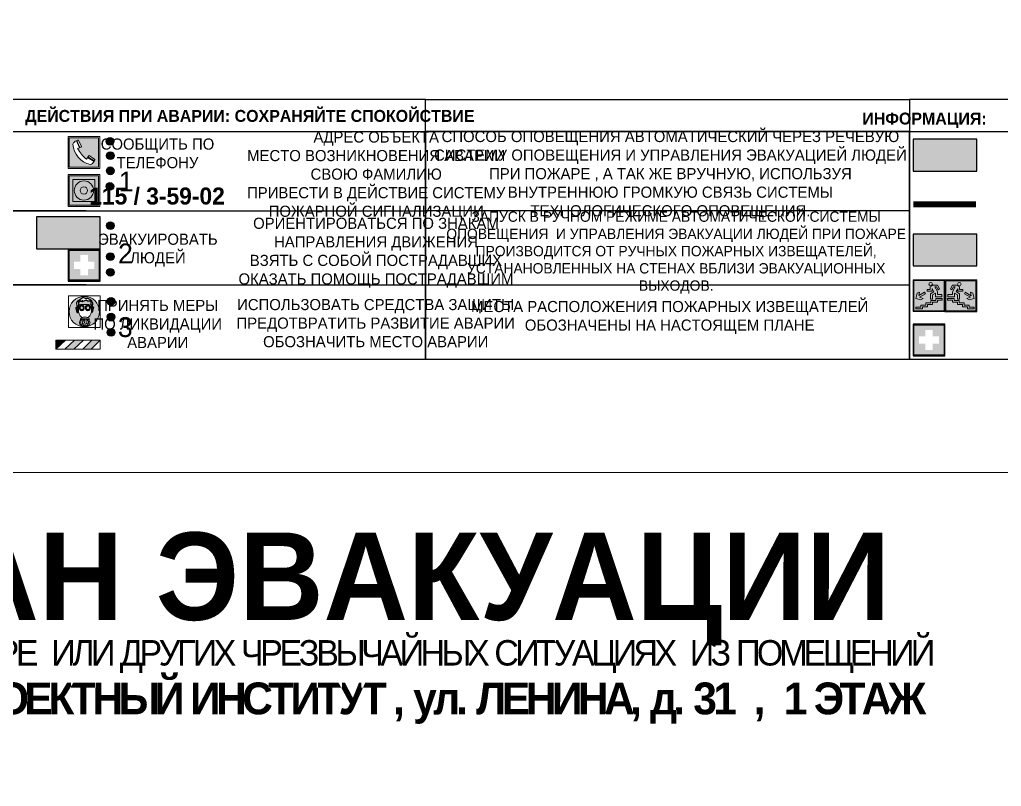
# Model space of a CAD drawing. Header units: millimetres. Extents: x 13114 to 67229, y 22859 to 38520.
# Drawn here: x 25800.1 to 26047, y 35476.6 to 35669.5 of the extents above; entities that cross this region are included whole.
import ezdxf

# ---------------------------------------------------------------- set-up
doc = ezdxf.new("R2010")
doc.units = ezdxf.units.MM
doc.layers.add('План_Штампы', color=7, linetype='Continuous')
doc.styles.add('обычный', font='arial.ttf')

# ---------------------------------------------------------------- blocks, each defined once
blk = doc.blocks.new('A$C38D26F80')
h = blk.add_hatch(color=5)
h.dxf.hatch_style = 1
h.paths.add_polyline_path([(-8.77, -4.48, 1), (-0.19, -4.48, 1)])
h.paths.add_polyline_path([(-6.75, -3.58), (-6.75, -3.31), (-6.62, -3.22), (-6.5, -3.22), (-6.42, -3.3), (-6.39, -3.28), (-6.59, -2.23), (-6.59, -2.01), (-6.38, -1.58), (-4.76, -0.4), (-4.13, -0.79, -0.362848), (-2.1, -2.1, -0.201049), (-2.17, -2.48, 0.085434), (-2.26, -3.13), (-1.9, -3.16), (-2.25, -4.7), (-2.4, -4.59), (-2.43, -4.34), (-2.36, -4.34), (-2.14, -3.34), (-2.47, -3.42), (-2.58, -1.95), (-2.77, -1.58), (-3.58, -1.52), (-3.92, -1.26), (-5.05, -1.73), (-4.87, -1.39), (-5.41, -1.6), (-5.41, -1.46), (-6.13, -1.87), (-6.18, -3.5), (-6.56, -3.47), (-6.37, -4.59), (-6.16, -4.43), (-6.16, -4.66), (-6.36, -4.79), (-6.37, -4.8), (-6.51, -4.76)], flags=16)
h.paths.add_polyline_path([(-6.51, -4.76), (-6.36, -4.79), (-6.37, -4.8)], flags=0)
h.paths.add_polyline_path([(-5.92, -2.34, 0.089508), (-2.67, -2.35), (-2.48, -3.88, -0.268602), (-3.4, -6.18, 0.262449), (-5.2, -6.18, -0.268602), (-6.11, -3.88)], flags=16)
edge = h.paths.add_edge_path(flags=16)
edge.add_ellipse((-5.19, -3.41), major_axis=(0, 0.842), ratio=0.848992, start_angle=0, end_angle=360)
edge = h.paths.add_edge_path(flags=0)
edge.add_ellipse((-5.19, -3.39), major_axis=(0, 0.665), ratio=0.853798, start_angle=0, end_angle=360)
edge = h.paths.add_edge_path(flags=0)
edge.add_ellipse((-5.19, -3.4), major_axis=(0, 0.528), ratio=0.864094, start_angle=0, end_angle=360)
edge = h.paths.add_edge_path(flags=16)
edge.add_ellipse((-3.47, -3.4), major_axis=(0, 0.842), ratio=0.848992, start_angle=0, end_angle=360)
h.paths.add_polyline_path([(-3.13, -6.45), (-3.13, -6.84, 0.383174), (-5.57, -6.85), (-5.57, -6.49, -0.369952)], flags=16)
edge = h.paths.add_edge_path(flags=0)
edge.add_ellipse((-3.47, -3.39), major_axis=(0, 0.665), ratio=0.853798, start_angle=0, end_angle=360)
edge = h.paths.add_edge_path(flags=0)
edge.add_ellipse((-3.47, -3.4), major_axis=(0, 0.528), ratio=0.864094, start_angle=0, end_angle=360)
edge = h.paths.add_edge_path(flags=16)
edge.add_ellipse((-4.34, -7.57), major_axis=(-1.48, 0), ratio=0.744955, start_angle=0, end_angle=360)
h.paths.add_polyline_path([(-5.01, -6.85, -1), (-5.15, -6.85, -1)], flags=0)
h.paths.add_polyline_path([(-5.33, -7.14, -1), (-5.47, -7.14, -1)], flags=0)
h.paths.add_polyline_path([(-4.61, -6.71, -1), (-4.74, -6.71, -1)], flags=16)
h.paths.add_polyline_path([(-5.43, -7.51, -1), (-5.57, -7.51, -1)], flags=0)
h.paths.add_polyline_path([(-4.26, -6.67, -1), (-4.4, -6.67, -1)], flags=16)
h.paths.add_polyline_path([(-4.74, -7.14, -1), (-4.88, -7.14, -1)], flags=0)
h.paths.add_polyline_path([(-4.93, -7.43, -1), (-5.07, -7.43, -1)], flags=0)
h.paths.add_polyline_path([(-4.41, -7.07, -1), (-4.54, -7.07, -1)], flags=0)
h.paths.add_polyline_path([(-5.33, -7.87, -1), (-5.46, -7.87, -1)], flags=0)
h.paths.add_polyline_path([(-3.8, -6.71, -1), (-3.94, -6.71, -1)], flags=16)
h.paths.add_polyline_path([(-4.85, -7.78, -1), (-4.98, -7.78, -1)], flags=0)
h.paths.add_polyline_path([(-3.96, -7.14, -1), (-4.1, -7.14, -1)], flags=0)
h.paths.add_polyline_path([(-4.33, -7.53, -1), (-4.47, -7.53, -1)], flags=0)
h.paths.add_polyline_path([(-5.09, -8.12, -1), (-5.23, -8.12, -1)], flags=0)
h.paths.add_polyline_path([(-3.5, -6.94, -1), (-3.64, -6.94, -1)], flags=0)
h.paths.add_polyline_path([(-4.54, -7.97, -1), (-4.68, -7.97, -1)], flags=0)
h.paths.add_polyline_path([(-3.66, -7.39, -1), (-3.8, -7.39, -1)], flags=0)
h.paths.add_polyline_path([(-4.73, -8.35, -1), (-4.86, -8.35, -1)], flags=0)
h.paths.add_polyline_path([(-4.09, -7.96, -1), (-4.23, -7.96, -1)], flags=0)
h.paths.add_polyline_path([(-3.77, -7.74, -1), (-3.91, -7.74, -1)], flags=0)
h.paths.add_polyline_path([(-3.22, -7.27, -1), (-3.35, -7.27, -1)], flags=0)
h.paths.add_polyline_path([(-4.34, -8.4, -1), (-4.47, -8.4, -1)], flags=0)
h.paths.add_polyline_path([(-3.16, -7.61, -1), (-3.3, -7.61, -1)], flags=0)
h.paths.add_polyline_path([(-3.9, -8.35, -1), (-4.04, -8.35, -1)], flags=0)
h.paths.add_polyline_path([(-3.32, -7.91, -1), (-3.46, -7.91, -1)], flags=0)
h.paths.add_polyline_path([(-3.55, -8.23, -1), (-3.69, -8.23, -1)], flags=0)
at = {"color": 5, "lineweight": 5}
for p, q in [((-4.48, 0), (-8.96, 0)), ((-8.96, 0), (-8.96, -4.48)), ((-4.48, 0), (0, 0)), ((0, 0), (0, -4.48)), ((-6.59, -2.01), (-6.38, -1.58)), ((-6.59, -2.23), (-6.59, -2.01)), ((-6.39, -3.28), (-6.59, -2.23)), ((-6.38, -1.58), (-4.76, -0.4)), ((-6.13, -1.87), (-6.18, -3.5)), ((-5.41, -1.46), (-6.13, -1.87)), ((-5.92, -2.34), (-6.11, -3.88)), ((-4.87, -1.39), (-5.41, -1.6)), ((-5.41, -1.6), (-5.41, -1.46)), ((-3.92, -1.26), (-5.05, -1.73)), ((-5.05, -1.73), (-4.87, -1.39)), ((-4.76, -0.4), (-4.13, -0.79)), ((-3.58, -1.52), (-3.92, -1.26)), ((-2.77, -1.58), (-3.58, -1.52)), ((-2.58, -1.95), (-2.77, -1.58)), ((-2.67, -2.34), (-2.48, -3.88)), ((-2.47, -3.42), (-2.58, -1.95)), ((-8.96, -8.96), (-8.96, -4.48)), ((-6.75, -3.31), (-6.62, -3.22)), ((-6.75, -3.58), (-6.75, -3.31)), ((-6.51, -4.76), (-6.75, -3.58)), ((-6.62, -3.22), (-6.5, -3.22)), ((-6.18, -3.5), (-6.56, -3.47)), ((-6.56, -3.47), (-6.37, -4.59)), ((-6.37, -4.8), (-6.51, -4.76)), ((-6.5, -3.22), (-6.42, -3.3)), ((-6.42, -3.3), (-6.39, -3.28)), ((-6.37, -4.59), (-6.16, -4.43)), ((-6.16, -4.66), (-6.37, -4.8)), ((-6.16, -4.43), (-6.16, -4.66)), ((-2.14, -3.34), (-2.47, -3.42)), ((-2.43, -4.34), (-2.4, -4.59)), ((-2.43, -4.34), (-2.36, -4.34)), ((-2.4, -4.59), (-2.25, -4.7)), ((-2.36, -4.34), (-2.14, -3.34)), ((-1.9, -3.16), (-2.26, -3.13)), ((-2.25, -4.7), (-1.9, -3.16)), ((0, -8.96), (0, -4.48)), ((-5.57, -6.49), (-5.57, -6.85)), ((-3.13, -6.45), (-3.13, -6.84)), ((-4.48, -8.96), (-8.96, -8.96)), ((-4.48, -8.96), (0, -8.96))]:
    blk.add_line(p, q, dxfattribs=at)
at = {"color": 5}
for p, q in [((-6.59, -2.01), (-6.38, -1.58)), ((-6.59, -2.23), (-6.59, -2.01)), ((-6.39, -3.28), (-6.59, -2.23)), ((-6.38, -1.58), (-4.76, -0.4)), ((-6.13, -1.87), (-6.18, -3.5)), ((-5.41, -1.46), (-6.13, -1.87)), ((-4.87, -1.39), (-5.41, -1.6)), ((-5.41, -1.6), (-5.41, -1.46)), ((-3.92, -1.26), (-5.05, -1.73)), ((-5.05, -1.73), (-4.87, -1.39)), ((-4.76, -0.4), (-4.13, -0.79)), ((-3.58, -1.52), (-3.92, -1.26)), ((-2.77, -1.58), (-3.58, -1.52)), ((-2.58, -1.95), (-2.77, -1.58)), ((-2.47, -3.42), (-2.58, -1.95)), ((-6.75, -3.31), (-6.62, -3.22)), ((-6.75, -3.58), (-6.75, -3.31)), ((-6.51, -4.76), (-6.75, -3.58)), ((-6.62, -3.22), (-6.5, -3.22)), ((-6.18, -3.5), (-6.56, -3.47)), ((-6.56, -3.47), (-6.37, -4.59)), ((-6.37, -4.8), (-6.51, -4.76)), ((-6.36, -4.79), (-6.51, -4.76)), ((-6.5, -3.22), (-6.42, -3.3)), ((-6.42, -3.3), (-6.39, -3.28)), ((-6.37, -4.59), (-6.16, -4.43)), ((-6.16, -4.66), (-6.37, -4.8)), ((-6.16, -4.66), (-6.36, -4.79)), ((-6.16, -4.43), (-6.16, -4.66)), ((-2.14, -3.34), (-2.47, -3.42)), ((-2.4, -4.59), (-2.43, -4.34)), ((-2.43, -4.34), (-2.36, -4.34)), ((-2.25, -4.7), (-2.4, -4.59)), ((-2.36, -4.34), (-2.14, -3.34)), ((-2.26, -3.13), (-1.9, -3.16)), ((-1.9, -3.16), (-2.25, -4.7))]:
    blk.add_line(p, q, dxfattribs=at)
at = {"color": 5, "lineweight": 5}
for centre, radius in [((-4.48, -4.48), 4.29), ((-5.5, -7.51), 0.0678), ((-5.4, -7.14), 0.0678), ((-5.4, -7.87), 0.0678), ((-5.16, -8.12), 0.0678), ((-5.08, -6.85), 0.0678), ((-5, -7.43), 0.0678), ((-4.91, -7.78), 0.0678), ((-4.81, -7.14), 0.0678), ((-4.79, -8.35), 0.0678), ((-4.67, -6.71), 0.0678), ((-4.61, -7.97), 0.0678), ((-4.47, -7.07), 0.0678), ((-4.4, -7.53), 0.0678), ((-4.33, -6.67), 0.0678), ((-4.16, -7.96), 0.0678), ((-4.03, -7.14), 0.0678), ((-3.97, -8.35), 0.0678), ((-3.87, -6.71), 0.0678), ((-3.84, -7.74), 0.0678), ((-3.73, -7.39), 0.0678), ((-3.62, -8.23), 0.0678), ((-3.57, -6.94), 0.0678), ((-3.39, -7.91), 0.0678), ((-3.28, -7.27), 0.0678), ((-3.23, -7.61), 0.0678), ((-4.4, -8.4), 0.0678)]:
    blk.add_circle(centre, radius, dxfattribs=at)
for centre, radius, start, end in [((-4.28, 6.66), 9.15, 259.6987, 280.1569), ((-0.47, -3.05), 1.79, 161.5846, 182.4584), ((-2.6, -2.2), 0.513, 326.4781, 11.7739), ((-3.66, -4.24), 2.47, 171.573, 231.7124), ((-4.93, -4.24), 2.47, 308.2876, 8.427), ((-4.33, -7.88), 1.87, 50.358, 131.5662), ((-4.34, -8.2), 1.82, 48.4943, 132.3565), ((-4.3, -7.78), 1.83, 60.5889, 119.4111)]:
    blk.add_arc(centre, radius, start, end, dxfattribs=at)
at = {"color": 5}
for centre, radius, start, end in [((-3.89, -2.66), 1.88, 17.387, 97.1599), ((-0.35, -3.07), 1.91, 162.2553, 181.7878), ((-2.6, -2.2), 0.511, 326.3906, 11.8614)]:
    blk.add_arc(centre, radius, start, end, dxfattribs=at)
at = {"color": 5, "lineweight": 5}
for centre, major_axis, ratio in [((-5.19, -3.41), (0, 0.842), 0.848992), ((-5.19, -3.39), (0, 0.665), 0.853798), ((-3.47, -3.4), (0, 0.842), 0.848992), ((-3.47, -3.39), (0, 0.665), 0.853798), ((-5.19, -3.4), (0, 0.528), 0.864094), ((-3.47, -3.4), (0, 0.528), 0.864094), ((-4.34, -7.57), (-1.48, 0), 0.744955)]:
    blk.add_ellipse(centre, major_axis=major_axis, ratio=ratio, dxfattribs=at)
blk = doc.blocks.new('A$C47DD6509')
at = {"lineweight": 5}
for points in [[(-8.69, 0), (-11.19, 0), (-11.19, -2.22)], [(-4.22, 0), (-6.45, 0), (-8.91, -2.22), (-6.61, -2.22)], [(0, 0), (-2.09, 0), (-4.36, -2.22), (-2.29, -2.22)]]:
    blk.add_hatch(color=242, dxfattribs=at).paths.add_polyline_path(points)
at = {"color": 242, "lineweight": 5}
for p, q in [((-11.19, -2.22), (-8.69, 0)), ((-11.19, -2.22), (-11.19, 0)), ((-11.19, 0), (-8.69, 0)), ((-11.19, 0), (0, 0)), ((-8.91, -2.22), (-6.45, 0)), ((-6.61, -2.22), (-4.22, 0)), ((-4.36, -2.22), (-2.09, 0)), ((-2.29, -2.22), (0, 0)), ((0, 0), (0, -2.22)), ((0, -2.22), (-11.19, -2.22))]:
    blk.add_line(p, q, dxfattribs=at)
blk = doc.blocks.new('A$C32E8229D')
at = {"true_color": 0xffffff}
blk.add_hatch(color=7, dxfattribs=at).paths.add_polyline_path([(0, 0), (0, -8), (16, -8), (16, 0)])
h = blk.add_hatch(color=126)
h.paths.add_polyline_path([(0.2, -0.2), (15.8, -0.2), (15.8, -7.8), (0.2, -7.8)])
h.paths.add_polyline_path([(13.49, -2.05), (12.08, -2.05), (11.37, -2.63, 0.162397), (11.29, -2.84), (11.29, -3.63), (10.35, -3.63), (10.35, -4.05), (11.68, -4.05), (11.68, -3.48), (12.26, -4.28), (11.29, -5.1), (11.29, -6.78), (11.85, -6.78), (11.85, -5.44), (12.8, -4.64), (12.8, -5.94), (14.46, -5.94), (14.46, -5.39), (13.45, -5.39), (13.45, -3.97), (12.46, -2.59), (13.15, -2.59), (13.69, -3.34), (14.18, -3)], flags=16)
h.paths.add_polyline_path([(10.74, -1.82, 1), (11.8, -1.82, 1)], flags=16)
h.paths.add_polyline_path([(9.39, -3.59), (5.99, -3.59), (6.56, -3.03), (5.91, -3.03), (5.1, -3.83), (5.91, -4.64), (6.56, -4.64), (5.99, -4.09), (9.39, -4.09)], flags=16)
h.paths.add_polyline_path([(4.29, -1.08), (1.72, -1.08), (1.72, -6.6), (4.29, -6.6)], flags=16)
at = {"color": 126}
blk.add_lwpolyline([(16, -8), (0, -8), (0, 0), (16, 0)], close=True, dxfattribs=at)
blk = doc.blocks.new('A$C18900ED3')
h = blk.add_hatch(color=126)
h.paths.add_polyline_path([(-0.18, -0.18), (-7.02, -0.18), (-7.02, -7.02), (-0.18, -7.02)])
h.paths.add_polyline_path([(-5.89, -4.46), (-5.89, -2.77), (-4.46, -2.77), (-4.46, -1.31), (-2.77, -1.31), (-2.77, -2.77), (-1.33, -2.77), (-1.33, -4.46), (-2.77, -4.46), (-2.77, -5.89), (-4.46, -5.89), (-4.46, -4.46)], flags=16)
at = {"color": 126}
for p, q in [((-7.2, 0), (-7.2, -7.2)), ((0, 0), (-7.2, 0)), ((0, -7.2), (0, 0)), ((-7.02, -7.02), (-7.02, -0.18)), ((-7.02, -0.18), (-0.18, -0.18)), ((-0.18, -0.18), (-0.18, -7.02)), ((-7.2, -7.2), (0, -7.2)), ((-0.18, -7.02), (-7.02, -7.02))]:
    blk.add_line(p, q, dxfattribs=at)
blk = doc.blocks.new('A$C456E1F9C')
at = {"lineweight": 5}
h = blk.add_hatch(color=242, dxfattribs=at)
h.paths.add_polyline_path([(0.51, -1.47), (0.51, -13.26), (12.29, -13.26), (12.29, -1.47)])
h.paths.add_polyline_path([(5.42, -4.95, -0.254479), (4.78, -5.4), (3.52, -2.53, -0.209735), (4.23, -2.4)], flags=16)
h.paths.add_polyline_path([(8.53, -8.6), (10.87, -10.17), (10.54, -10.76), (8.03, -9.13, -0.192251)], flags=16)
h.paths.add_polyline_path([(4.61, -5.49, 0.005518), (3.87, -5.72, 0.128647), (7.49, -10.01, 0.00809), (7.83, -9.33), (10.47, -10.97, -0.16736), (8.99, -12.25, -0.327862), (1.95, -3.95, -0.166952), (3.36, -2.62)], flags=16)
at = {"color": 242, "lineweight": 5}
for p, q in [((0, -13.77), (0, -0.97)), ((12.8, -0.97), (0, -0.97)), ((4.61, -5.49), (3.36, -2.62)), ((3.52, -2.53), (4.78, -5.4)), ((4.23, -2.4), (5.42, -4.95)), ((12.8, -13.77), (12.8, -0.97)), ((7.83, -9.33), (10.47, -10.97)), ((8.03, -9.13), (10.54, -10.76)), ((10.81, -10.12), (8.53, -8.6)), ((10.54, -10.76), (10.8, -10.3)), ((10.8, -10.3), (10.81, -10.12)), ((0, -13.77), (12.8, -13.77))]:
    blk.add_line(p, q, dxfattribs=at)
blk.add_lwpolyline([(0.51, -1.47), (12.29, -1.47), (12.29, -13.26), (0.51, -13.26)], close=True, dxfattribs=at)
for centre, radius, start, end in [((4.59, -5.34), 2.99, 114.2845, 152.1974), ((11.12, -3.31), 9.19, 183.9915, 256.6009), ((4.02, -3.27), 0.891, 76.3284, 123.7092), ((14.98, -39.1), 35.17, 107.1487, 108.4135), ((13.86, -0.94), 11.08, 205.5536, 234.8762), ((4.68, -4.59), 0.824, 276.9621, 334.0723), ((-13.31, 0.8), 23.44, 332.5487, 334.4027), ((8.94, -9.5), 0.989, 114.4092, 157.9388), ((7.87, -9.46), 3, 291.9291, 329.9329)]:
    blk.add_arc(centre, radius, start, end, dxfattribs=at)
blk = doc.blocks.new('A$C54414219')
at = {"true_color": 0xffffff}
h = blk.add_hatch(color=7, dxfattribs=at)
h.paths.add_polyline_path([(2.39, -9.45), (2.39, -18.3), (11.23, -18.3), (11.23, -9.45)], flags=0)
h.paths.add_polyline_path([(10.71, -13.87, -1), (2.92, -13.87, -1)], flags=0)
h.paths.add_polyline_path([(8.3, -13.87, -1), (5.33, -13.87, -1)], flags=0)
h.paths.add_polyline_path([(0.41, -7.47), (0.41, -20.27), (13.21, -20.27), (13.21, -7.47)])
h.paths.add_polyline_path([(0.92, -19.77), (12.71, -19.77), (12.71, -7.98), (0.92, -7.98)], flags=16)
h.paths.add_polyline_path([(11.23, -9.45), (11.23, -18.3), (2.39, -18.3), (2.39, -9.45)], flags=0)
at = {"lineweight": 5}
h = blk.add_hatch(color=242, dxfattribs=at)
h.paths.add_polyline_path([(12.71, -7.98), (0.92, -7.98), (0.92, -19.77), (12.71, -19.77)])
h.paths.add_polyline_path([(11.23, -18.3), (2.39, -18.3), (2.39, -9.45), (11.23, -9.45)], flags=16)
h.paths.add_polyline_path([(10.71, -13.87, -1), (2.92, -13.87, -1)], flags=0)
h.paths.add_polyline_path([(8.3, -13.87, -1), (5.33, -13.87, -1)], flags=0)
at = {"true_color": 0xffffff}
h = blk.add_hatch(color=7, dxfattribs=at)
h.paths.add_polyline_path([(2.39, -9.45), (2.39, -18.3), (11.23, -18.3), (11.23, -9.45)])
h.paths.add_polyline_path([(10.71, -13.87, -1), (2.92, -13.87, -1)], flags=16)
h.paths.add_polyline_path([(8.3, -13.87, -1), (5.33, -13.87, -1)], flags=0)
at = {"lineweight": 5}
h = blk.add_hatch(color=242, dxfattribs=at)
h.paths.add_polyline_path([(2.92, -13.87, 1), (10.71, -13.87, 1)])
h.paths.add_polyline_path([(8.3, -13.87, -1), (5.33, -13.87, -1)], flags=16)
at = {"color": 242, "lineweight": 5}
for p, q in [((0.41, -20.27), (0.41, -7.47)), ((0.41, -7.47), (13.21, -7.47)), ((0.41, -7.47), (13.21, -7.47)), ((13.21, -20.27), (13.21, -7.47)), ((0.41, -20.27), (13.21, -20.27))]:
    blk.add_line(p, q, dxfattribs=at)
for points in [[(0.92, -7.98), (12.71, -7.98), (12.71, -19.77), (0.92, -19.77)], [(2.39, -9.45), (11.23, -9.45), (11.23, -18.3), (2.39, -18.3)]]:
    blk.add_lwpolyline(points, close=True, dxfattribs=at)
for radius in [3.89, 1.49]:
    blk.add_circle((6.81, -13.87), radius, dxfattribs=at)
blk = doc.blocks.new('A$C7B4425F7')
at = {"true_color": 0xffffff}
blk.add_hatch(color=7, dxfattribs=at).paths.add_polyline_path([(0, 0), (-16, 0), (-16, -8), (0, -8)])
h = blk.add_hatch(color=126)
h.paths.add_polyline_path([(-0.2, -0.2), (-15.8, -0.2), (-15.8, -7.8), (-0.2, -7.8)])
h.paths.add_polyline_path([(-11.76, -2.03), (-11.76, -3.66), (-11.17, -3.66, -0.568275), (-11.17, -6.18), (-12.58, -6.18), (-12.58, -2.03)], flags=16)
h.paths.add_polyline_path([(-13.33, -4.12, -0.495768), (-13.59, -6.18), (-15.03, -6.18), (-15.03, -2.03), (-13.59, -2.03, -0.487973)], flags=16)
h.paths.add_polyline_path([(-10.25, -2.03), (-9.48, -2.03), (-9.48, -6.18), (-10.25, -6.18)], flags=16)
h.paths.add_polyline_path([(-13.84, -3.69), (-14.24, -3.69), (-14.24, -3.03), (-13.9, -3.03, -0.692621)], flags=0)
h.paths.add_polyline_path([(-9.15, -2.03), (-8.4, -2.03), (-8.04, -3.07), (-7.68, -2.03), (-6.93, -2.03), (-7.64, -4.1), (-6.93, -6.18), (-7.68, -6.18), (-8.04, -5.14), (-8.4, -6.18), (-9.15, -6.18), (-8.44, -4.1)], flags=16)
h.paths.add_polyline_path([(-11.76, -4.46), (-11.42, -4.46, -0.692621), (-11.36, -5.12), (-11.76, -5.12)], flags=0)
h.paths.add_polyline_path([(-13.9, -5.2), (-14.24, -5.2), (-14.24, -4.55), (-13.84, -4.55, -0.708038)], flags=0)
edge = h.paths.add_edge_path(flags=16)
edge.add_ellipse((-5.51, -4.08), major_axis=(0, 2.05), ratio=0.586184, start_angle=0, end_angle=360)
edge = h.paths.add_edge_path(flags=0)
edge.add_ellipse((-5.51, -4.08), major_axis=(0, 1.14), ratio=0.454828, start_angle=0, end_angle=360)
h.paths.add_polyline_path([(-4.13, -4.96, 0.377264), (-3.48, -4.52, 0.0555), (-3.16, -2.03), (-1.66, -2.03), (-1.66, -4.96), (-0.96, -4.96), (-0.96, -7.01), (-1.75, -7.01), (-1.75, -6.18), (-3.3, -6.18), (-3.3, -7.02), (-4.13, -7.02)], flags=16)
h.paths.add_polyline_path([(-2.73, -2.91), (-2.28, -2.91), (-2.28, -4.96), (-3.05, -4.96, 0.079136)], flags=0)
at = {"color": 126}
blk.add_lwpolyline([(-16, -8), (0, -8), (0, 0), (-16, 0)], close=True, dxfattribs=at)
blk = doc.blocks.new('вниз 3')
at = {"lineweight": 0, "true_color": 0xffffff}
h = blk.add_hatch(color=7, dxfattribs=at)
h.dxf.hatch_style = 1
h.paths.add_polyline_path([(40997.5, -4475.69), (40997.25, -4475.28), (40995.76, -4476.15), (40995.97, -4475.23), (40995.39, -4475.56), (40995.05, -4476.83), (40996.33, -4477.17), (40996.91, -4476.83), (40996, -4476.55)], flags=0)
h.paths.add_polyline_path([(40999.81, -4473.95), (41000.22, -4473.95), (41000.64, -4474.67), (41001.03, -4474.43), (41000.46, -4473.49), (41000.42, -4473.49), (40999.43, -4473.49), (40998.68, -4473.92), (40998.68, -4474.57), (40997.88, -4474.57), (40997.88, -4475), (40999.14, -4475), (40999.14, -4474.43), (40999.14, -4474.38), (40999.59, -4475.15), (40998.72, -4475.67), (40998.72, -4477.06), (40999.24, -4477.06), (40999.24, -4475.96), (40999.95, -4475.56), (40999.95, -4476.43), (41001.61, -4476.43), (41001.61, -4475.88), (41000.47, -4475.88), (41000.47, -4475.12)], flags=0)
h.paths.add_polyline_path([(40999.2, -4473.24, 1), (40998.35, -4473.24, 1)], flags=0)
h.paths.add_polyline_path([(41000.46, -4477.26), (41001.69, -4477.26), (41001.69, -4476.84), (41000.03, -4476.84), (41000.03, -4477.39), (40998.78, -4477.39), (40998.78, -4477.95), (40997.53, -4477.95), (40997.53, -4478.5), (40996.29, -4478.5), (40996.29, -4479.06), (40995.05, -4479.06), (40995.05, -4479.48), (40995.29, -4479.48), (40996.72, -4479.48), (40996.72, -4478.92), (40997.97, -4478.92), (40997.97, -4478.36), (40999.2, -4478.36), (40999.2, -4477.81), (41000.46, -4477.81)], flags=0)
h.paths.add_polyline_path([(41002.37, -4472.17), (40994.37, -4472.17), (40994.37, -4480.17), (41002.37, -4480.17)])
h.paths.add_polyline_path([(41002.16, -4479.96), (40994.57, -4479.96), (40994.57, -4472.37), (41002.16, -4472.37)], flags=16)
h.paths.add_polyline_path([(41001.61, -4475.88), (41001.61, -4476.43), (40999.95, -4476.43), (40999.95, -4475.56), (40999.24, -4475.96), (40999.24, -4477.06), (40998.72, -4477.06), (40998.72, -4475.67), (40999.59, -4475.15), (40999.14, -4474.38), (40999.14, -4474.43), (40999.14, -4475), (40997.88, -4475), (40997.88, -4474.57), (40998.68, -4474.57), (40998.68, -4473.92), (40999.43, -4473.49), (41000.42, -4473.49), (41000.46, -4473.49), (41001.03, -4474.43), (41000.64, -4474.67), (41000.22, -4473.95), (40999.81, -4473.95), (41000.47, -4475.12), (41000.47, -4475.88)], flags=0)
h.paths.add_polyline_path([(41001.69, -4476.84), (41001.69, -4477.26), (41000.46, -4477.26), (41000.46, -4477.81), (40999.2, -4477.81), (40999.2, -4478.36), (40997.97, -4478.36), (40997.97, -4478.92), (40996.72, -4478.92), (40996.72, -4479.48), (40995.05, -4479.48), (40995.05, -4479.06), (40996.29, -4479.06), (40996.29, -4478.5), (40997.53, -4478.5), (40997.53, -4477.95), (40998.78, -4477.95), (40998.78, -4477.39), (41000.03, -4477.39), (41000.03, -4476.84)], flags=0)
h.paths.add_polyline_path([(40998.35, -4473.24, -1), (40999.2, -4473.24, -1)], flags=0)
h.paths.add_polyline_path([(40997.5, -4475.69), (40996, -4476.55), (40996.91, -4476.83), (40996.33, -4477.17), (40995.05, -4476.83), (40995.39, -4475.56), (40995.97, -4475.23), (40995.76, -4476.15), (40997.25, -4475.28)], flags=0)
at = {"lineweight": 0}
h = blk.add_hatch(color=126, dxfattribs=at)
h.dxf.hatch_style = 1
h.paths.add_polyline_path([(41002.16, -4472.37), (40994.57, -4472.37), (40994.57, -4479.96), (41002.16, -4479.96)])
h.paths.add_polyline_path([(40995.97, -4475.23), (40995.76, -4476.15), (40997.25, -4475.28), (40997.5, -4475.69), (40996, -4476.55), (40996.91, -4476.83), (40996.33, -4477.17), (40995.05, -4476.83), (40995.39, -4475.56)], flags=16)
h.paths.add_polyline_path([(40997.88, -4474.57), (40998.68, -4474.57), (40998.68, -4473.92), (40999.43, -4473.49), (41000.42, -4473.49), (41000.46, -4473.49), (41001.03, -4474.43), (41000.64, -4474.67), (41000.22, -4473.95), (40999.81, -4473.95), (41000.47, -4475.12), (41000.47, -4475.88), (41001.61, -4475.88), (41001.61, -4476.43), (40999.95, -4476.43), (40999.95, -4475.56), (40999.24, -4475.96), (40999.24, -4477.06), (40998.72, -4477.06), (40998.72, -4475.67), (40999.59, -4475.15), (40999.14, -4474.38), (40999.14, -4474.43), (40999.14, -4475), (40997.88, -4475)], flags=16)
h.paths.add_polyline_path([(40998.35, -4473.24, -1), (40999.2, -4473.24, -1)], flags=16)
h.paths.add_polyline_path([(40997.53, -4477.95), (40998.78, -4477.95), (40998.78, -4477.39), (41000.03, -4477.39), (41000.03, -4476.84), (41001.69, -4476.84), (41001.69, -4477.26), (41000.46, -4477.26), (41000.46, -4477.81), (40999.2, -4477.81), (40999.2, -4478.36), (40997.97, -4478.36), (40997.97, -4478.92), (40996.72, -4478.92), (40996.72, -4479.48), (40995.05, -4479.48), (40995.05, -4479.06), (40996.29, -4479.06), (40996.29, -4478.5), (40997.53, -4478.5)], flags=16)
at = {"lineweight": 0, "true_color": 0xffffff}
h = blk.add_hatch(color=7, dxfattribs=at)
h.dxf.hatch_style = 1
h.paths.add_polyline_path([(40999.2, -4473.24, 1), (40998.35, -4473.24, 1)])
h.paths.add_polyline_path([(40999.81, -4473.95), (41000.22, -4473.95), (41000.64, -4474.67), (41001.03, -4474.43), (41000.46, -4473.49), (41000.42, -4473.49), (40999.43, -4473.49), (40998.68, -4473.92), (40998.68, -4474.57), (40997.88, -4474.57), (40997.88, -4475), (40999.14, -4475), (40999.14, -4474.43), (40999.14, -4474.38), (40999.59, -4475.15), (40998.72, -4475.67), (40998.72, -4477.06), (40999.24, -4477.06), (40999.24, -4475.96), (40999.95, -4475.56), (40999.95, -4476.43), (41001.61, -4476.43), (41001.61, -4475.88), (41000.47, -4475.88), (41000.47, -4475.12)])
h.paths.add_polyline_path([(40999.2, -4477.81), (41000.46, -4477.81), (41000.46, -4477.26), (41001.69, -4477.26), (41001.69, -4476.84), (41000.03, -4476.84), (41000.03, -4477.39), (40998.78, -4477.39), (40998.78, -4477.95), (40997.53, -4477.95), (40997.53, -4478.5), (40996.29, -4478.5), (40996.29, -4479.06), (40995.05, -4479.06), (40995.05, -4479.48), (40995.29, -4479.48), (40996.72, -4479.48), (40996.72, -4478.92), (40997.97, -4478.92), (40997.97, -4478.36), (40999.2, -4478.36)])
h.paths.add_polyline_path([(40997.5, -4475.69), (40997.25, -4475.28), (40995.76, -4476.15), (40995.97, -4475.23), (40995.39, -4475.56), (40995.05, -4476.83), (40996.33, -4477.17), (40996.91, -4476.83), (40996, -4476.55)])
at = {"color": 126, "lineweight": 0}
for points in [[(40994.37, -4472.17), (41002.37, -4472.17), (41002.37, -4480.17), (40994.37, -4480.17)], [(40994.57, -4472.37), (41002.16, -4472.37), (41002.16, -4479.96), (40994.57, -4479.96)]]:
    blk.add_lwpolyline(points, close=True, dxfattribs=at)
for points in [[(40999.14, -4474.43), (40999.14, -4475), (40997.88, -4475), (40997.88, -4474.57), (40998.68, -4474.57), (40998.68, -4473.92), (40999.43, -4473.49), (41000.42, -4473.49), (41000.46, -4473.49), (41001.03, -4474.43), (41000.64, -4474.67), (41000.22, -4473.95), (40999.81, -4473.95), (41000.47, -4475.12), (41000.47, -4475.88), (41001.61, -4475.88), (41001.61, -4476.43), (40999.95, -4476.43), (40999.95, -4475.56), (40999.24, -4475.96), (40999.24, -4477.06), (40998.72, -4477.06), (40998.72, -4475.67), (40999.59, -4475.15), (40999.14, -4474.38), (40999.14, -4474.43)], [(40995.05, -4476.83), (40995.39, -4475.56), (40995.97, -4475.23), (40995.76, -4476.15), (40997.25, -4475.28), (40997.5, -4475.69), (40996, -4476.55), (40996.91, -4476.83), (40996.33, -4477.17), (40995.05, -4476.83)], [(40995.29, -4479.48), (40995.05, -4479.48), (40995.05, -4479.06), (40996.29, -4479.06), (40996.29, -4478.5), (40997.53, -4478.5), (40997.53, -4477.95), (40998.78, -4477.95), (40998.78, -4477.39), (41000.03, -4477.39), (41000.03, -4476.84), (41001.69, -4476.84), (41001.69, -4477.26), (41000.46, -4477.26), (41000.46, -4477.81), (40999.2, -4477.81), (40999.2, -4478.36), (40997.97, -4478.36), (40997.97, -4478.92), (40996.72, -4478.92), (40996.72, -4479.48), (40995.05, -4479.48)]]:
    blk.add_lwpolyline(points, dxfattribs=at)
blk.add_circle((40998.77, -4473.24), 0.426, dxfattribs=at)
blk = doc.blocks.new('вниз')
at = {"lineweight": 0, "true_color": 0xffffff}
h = blk.add_hatch(color=7, dxfattribs=at)
h.dxf.hatch_style = 1
h.paths.add_polyline_path([(40994.51, -4472.22), (40986.51, -4472.22), (40986.51, -4480.22), (40994.51, -4480.22)])
h.paths.add_polyline_path([(40994.31, -4472.42), (40994.31, -4480.01), (40986.71, -4480.01), (40986.71, -4472.42)], flags=16)
h.paths.add_polyline_path([(40988.43, -4473.53), (40989.43, -4473.53), (40990.19, -4473.96), (40990.19, -4474.6), (40991, -4474.6), (40991, -4475.06), (40989.73, -4475.06), (40989.73, -4474.46), (40989.3, -4475.18), (40990.17, -4475.7), (40990.17, -4477.11), (40989.63, -4477.11), (40989.63, -4476.01), (40988.94, -4475.59), (40988.94, -4476.46), (40988.94, -4476.46), (40987.47, -4476.46), (40987.26, -4476.46), (40987.26, -4475.92), (40988.4, -4475.92), (40988.4, -4475.2), (40989.1, -4473.99), (40988.66, -4473.99), (40988.24, -4474.7), (40987.86, -4474.47), (40988.41, -4473.56)], flags=0)
h.paths.add_polyline_path([(40990.55, -4473.29, -1), (40989.69, -4473.29, -1)], flags=0)
h.paths.add_polyline_path([(40988.85, -4476.89), (40988.85, -4477.43), (40990.1, -4477.43), (40990.1, -4477.99), (40991.34, -4477.99), (40991.34, -4478.54), (40992.59, -4478.54), (40992.59, -4479.09), (40993.83, -4479.09), (40993.83, -4479.52), (40992.17, -4479.52), (40992.17, -4478.97), (40990.91, -4478.97), (40990.91, -4478.41), (40989.68, -4478.41), (40989.68, -4477.86), (40988.43, -4477.86), (40988.43, -4477.31), (40987.6, -4477.31), (40987.18, -4477.31), (40987.18, -4476.89)], flags=0)
h.paths.add_polyline_path([(40991.61, -4475.33), (40993.12, -4476.2), (40992.9, -4475.27), (40993.48, -4475.6), (40993.83, -4476.88), (40992.56, -4477.22), (40991.97, -4476.88), (40992.9, -4476.61), (40991.38, -4475.74), (40991.58, -4475.39)], flags=0)
h.paths.add_polyline_path([(40990.19, -4473.96), (40989.43, -4473.53), (40988.43, -4473.53), (40988.41, -4473.56), (40987.86, -4474.47), (40988.24, -4474.7), (40988.66, -4473.99), (40989.1, -4473.99), (40988.4, -4475.2), (40988.4, -4475.92), (40987.26, -4475.92), (40987.26, -4476.46), (40987.47, -4476.46), (40988.94, -4476.46), (40988.94, -4476.27), (40988.94, -4475.59), (40989.63, -4476.01), (40989.63, -4477.11), (40990.17, -4477.11), (40990.17, -4475.7), (40989.3, -4475.18), (40989.73, -4474.46), (40989.73, -4475.06), (40991, -4475.06), (40991, -4474.6), (40990.19, -4474.6)], flags=0)
h.paths.add_polyline_path([(40990.55, -4473.29, 1), (40989.69, -4473.29, 1)], flags=0)
h.paths.add_polyline_path([(40991.61, -4475.33), (40991.58, -4475.39), (40991.38, -4475.74), (40992.9, -4476.61), (40991.97, -4476.88), (40992.56, -4477.22), (40993.83, -4476.88), (40993.48, -4475.6), (40992.9, -4475.27), (40993.12, -4476.2)], flags=0)
h.paths.add_polyline_path([(40990.1, -4477.43), (40988.85, -4477.43), (40988.85, -4476.89), (40987.18, -4476.89), (40987.18, -4477.31), (40987.6, -4477.31), (40988.43, -4477.31), (40988.43, -4477.86), (40989.68, -4477.86), (40989.68, -4478.41), (40990.91, -4478.41), (40990.91, -4478.97), (40992.17, -4478.97), (40992.17, -4479.52), (40993.83, -4479.52), (40993.83, -4479.09), (40992.59, -4479.09), (40992.59, -4478.54), (40991.34, -4478.54), (40991.34, -4477.99), (40990.1, -4477.99)], flags=0)
at = {"lineweight": 0}
h = blk.add_hatch(color=126, dxfattribs=at)
h.dxf.hatch_style = 1
h.paths.add_polyline_path([(40994.31, -4472.42), (40986.71, -4472.42), (40986.71, -4480.01), (40994.31, -4480.01)])
h.paths.add_polyline_path([(40988.43, -4473.53), (40989.43, -4473.53), (40990.19, -4473.96), (40990.19, -4474.6), (40991, -4474.6), (40991, -4475.06), (40989.73, -4475.06), (40989.73, -4474.46), (40989.3, -4475.18), (40990.17, -4475.7), (40990.17, -4477.11), (40989.63, -4477.11), (40989.63, -4476.01), (40988.94, -4475.59), (40988.94, -4476.46), (40988.94, -4476.46), (40987.47, -4476.46), (40987.26, -4476.46), (40987.26, -4475.92), (40988.4, -4475.92), (40988.4, -4475.2), (40989.1, -4473.99), (40988.66, -4473.99), (40988.24, -4474.7), (40987.86, -4474.47), (40988.41, -4473.56)], flags=16)
h.paths.add_polyline_path([(40990.55, -4473.29, -1), (40989.69, -4473.29, -1)], flags=16)
h.paths.add_polyline_path([(40988.85, -4476.89), (40988.85, -4477.43), (40990.1, -4477.43), (40990.1, -4477.99), (40991.34, -4477.99), (40991.34, -4478.54), (40992.59, -4478.54), (40992.59, -4479.09), (40993.83, -4479.09), (40993.83, -4479.52), (40992.17, -4479.52), (40992.17, -4478.97), (40990.91, -4478.97), (40990.91, -4478.41), (40989.68, -4478.41), (40989.68, -4477.86), (40988.43, -4477.86), (40988.43, -4477.31), (40987.6, -4477.31), (40987.18, -4477.31), (40987.18, -4476.89)], flags=16)
h.paths.add_polyline_path([(40991.61, -4475.33), (40993.12, -4476.2), (40992.9, -4475.27), (40993.48, -4475.6), (40993.83, -4476.88), (40992.56, -4477.22), (40991.97, -4476.88), (40992.9, -4476.61), (40991.38, -4475.74), (40991.58, -4475.39)], flags=16)
at = {"lineweight": 0, "true_color": 0xffffff}
h = blk.add_hatch(color=7, dxfattribs=at)
h.dxf.hatch_style = 1
h.paths.add_polyline_path([(40989.73, -4474.46), (40989.73, -4475.06), (40991, -4475.06), (40991, -4474.6), (40990.19, -4474.6), (40990.19, -4473.96), (40989.43, -4473.53), (40988.43, -4473.53), (40988.41, -4473.56), (40987.86, -4474.47), (40988.24, -4474.7), (40988.66, -4473.99), (40989.1, -4473.99), (40988.4, -4475.2), (40988.4, -4475.92), (40987.26, -4475.92), (40987.26, -4476.46), (40987.47, -4476.46), (40988.94, -4476.46), (40988.94, -4475.59), (40989.63, -4476.01), (40989.63, -4477.11), (40990.17, -4477.11), (40990.17, -4475.7), (40989.3, -4475.18)])
h.paths.add_polyline_path([(40989.69, -4473.29, 1), (40990.55, -4473.29, 1)])
h.paths.add_polyline_path([(40991.61, -4475.33), (40991.58, -4475.39), (40991.38, -4475.74), (40992.9, -4476.61), (40991.97, -4476.88), (40992.56, -4477.22), (40993.83, -4476.88), (40993.48, -4475.6), (40992.9, -4475.27), (40993.12, -4476.2)])
h.paths.add_polyline_path([(40990.1, -4477.43), (40988.85, -4477.43), (40988.85, -4476.89), (40987.18, -4476.89), (40987.18, -4477.31), (40987.6, -4477.31), (40988.43, -4477.31), (40988.43, -4477.86), (40989.68, -4477.86), (40989.68, -4478.41), (40990.91, -4478.41), (40990.91, -4478.97), (40992.17, -4478.97), (40992.17, -4479.52), (40993.83, -4479.52), (40993.83, -4479.09), (40992.59, -4479.09), (40992.59, -4478.54), (40991.34, -4478.54), (40991.34, -4477.99), (40990.1, -4477.99)])
at = {"color": 126, "lineweight": 0}
for points in [[(40986.51, -4472.22), (40994.51, -4472.22), (40994.51, -4480.22), (40986.51, -4480.22)], [(40986.71, -4472.42), (40994.31, -4472.42), (40994.31, -4480.01), (40986.71, -4480.01)]]:
    blk.add_lwpolyline(points, close=True, dxfattribs=at)
for points in [[(40987.47, -4476.46), (40987.26, -4476.46), (40987.26, -4475.92), (40988.4, -4475.92), (40988.4, -4475.2), (40989.1, -4473.99), (40988.66, -4473.99), (40988.24, -4474.7), (40987.86, -4474.47), (40988.41, -4473.56), (40988.43, -4473.53), (40989.43, -4473.53), (40990.19, -4473.96), (40990.19, -4474.6), (40991, -4474.6), (40991, -4475.06), (40989.73, -4475.06), (40989.73, -4474.46), (40989.3, -4475.18), (40990.17, -4475.7), (40990.17, -4477.11), (40989.63, -4477.11), (40989.63, -4476.01), (40988.94, -4475.59), (40988.94, -4476.46)], [(40987.47, -4476.46), (40988.94, -4476.46), (40988.94, -4476.27)], [(40991.58, -4475.39), (40991.38, -4475.74), (40992.9, -4476.61), (40991.97, -4476.88), (40992.56, -4477.22), (40993.83, -4476.88), (40993.48, -4475.6), (40992.9, -4475.27), (40993.12, -4476.2), (40991.61, -4475.33), (40991.58, -4475.39)], [(40987.6, -4477.31), (40987.18, -4477.31), (40987.18, -4476.89), (40988.85, -4476.89), (40988.85, -4477.43), (40990.1, -4477.43), (40990.1, -4477.99), (40991.34, -4477.99), (40991.34, -4478.54), (40992.59, -4478.54), (40992.59, -4479.09), (40993.83, -4479.09), (40993.83, -4479.52), (40992.17, -4479.52), (40992.17, -4478.97), (40990.91, -4478.97), (40990.91, -4478.41), (40989.68, -4478.41), (40989.68, -4477.86), (40988.43, -4477.86), (40988.43, -4477.31), (40987.6, -4477.31)]]:
    blk.add_lwpolyline(points, dxfattribs=at)
blk.add_circle((40990.12, -4473.29), 0.432, dxfattribs=at)

msp = doc.modelspace()

# ---------------------------------------------------------------- hatches: boundary and pattern name
at = {"lineweight": 0}
h = msp.add_hatch(color=256, dxfattribs=at)
h.dxf.hatch_style = 1
h.paths.add_polyline_path([(25821.9, 35638.86, 1), (25823.83, 35638.86, 1)])
h = msp.add_hatch(color=256, dxfattribs=at)
h.dxf.hatch_style = 1
h.paths.add_polyline_path([(25822.01, 35635.28, 1), (25823.94, 35635.28, 1)])
h = msp.add_hatch(color=256, dxfattribs=at)
h.dxf.hatch_style = 1
h.paths.add_polyline_path([(25821.97, 35631.47, 1), (25823.9, 35631.47, 1)])
h = msp.add_hatch(color=256, dxfattribs=at)
h.dxf.hatch_style = 1
h.paths.add_polyline_path([(25821.88, 35627.54, 1), (25823.82, 35627.54, 1)])
h = msp.add_hatch(color=256, dxfattribs=at)
h.dxf.hatch_style = 1
h.paths.add_polyline_path([(25821.97, 35617.65, 1), (25823.9, 35617.65, 1)])
h = msp.add_hatch(color=256, dxfattribs=at)
h.dxf.hatch_style = 1
h.paths.add_polyline_path([(25822.01, 35609.87, 1), (25823.94, 35609.87, 1)])
h = msp.add_hatch(color=256, dxfattribs=at)
h.dxf.hatch_style = 1
h.paths.add_polyline_path([(25822, 35605.97, 1), (25823.93, 35605.97, 1)])
h = msp.add_hatch(color=256, dxfattribs=at)
h.dxf.hatch_style = 1
h.paths.add_polyline_path([(25822.16, 35598.62, 1), (25824.09, 35598.62, 1)])
h = msp.add_hatch(color=256, dxfattribs=at)
h.dxf.hatch_style = 1
h.paths.add_polyline_path([(25822.15, 35594.67, 1), (25824.09, 35594.67, 1)])
h = msp.add_hatch(color=256, dxfattribs=at)
h.dxf.hatch_style = 1
h.paths.add_polyline_path([(25822.16, 35590.84, 1), (25824.09, 35590.84, 1)])

# ---------------------------------------------------------------- linework, layer by layer
at = {"color": 5, "lineweight": 0}
for points in [[(25589.29, 35555.59), (26189.29, 35555.59), (26189.29, 35950.59), (25589.29, 35950.59)], [(25589.29, 35160.59), (26189.29, 35160.59), (26189.29, 35555.59), (25589.29, 35555.59)]]:
    msp.add_lwpolyline(points, close=True, dxfattribs=at)
for points in [[(25758.42, 35641.4), (25902.19, 35641.4), (25902.19, 35649.45), (25758.42, 35649.45)], [(25902.19, 35649.45), (26023.91, 35649.45), (26023.91, 35584), (25902.19, 35584)], [(25902.19, 35649.45), (26023.91, 35649.45), (26023.91, 35641.4), (25902.19, 35641.4)], [(26023.91, 35641.4), (26167.67, 35641.4), (26167.67, 35649.45), (26023.91, 35649.45)], [(25758.42, 35641.4), (25902.19, 35641.4), (25902.19, 35584), (25758.42, 35584)], [(25902.19, 35641.4), (26023.91, 35641.4), (26023.91, 35621.4), (25902.19, 35621.4)], [(26023.91, 35641.4), (26167.67, 35641.4), (26167.67, 35584), (26023.91, 35584)], [(26023.91, 35621.4), (25902.19, 35621.4), (25902.19, 35602.83), (26023.91, 35602.83)]]:
    msp.add_lwpolyline(points, close=True)
at = {"color": 126, "lineweight": 80, "true_color": 0x008754, "const_width": 1.5}
msp.add_lwpolyline([(26040.66, 35623.02), (26024.86, 35623.02)], dxfattribs=at)
for points in [[(25816.84, 35621.4), (25758.42, 35621.4), (25902.19, 35621.4)], [(25816.84, 35602.83), (25758.42, 35602.83), (25902.19, 35602.83)]]:
    msp.add_lwpolyline(points)
for centre in [(25822.87, 35638.86), (25822.97, 35635.28), (25822.93, 35631.47), (25822.85, 35627.54), (25822.94, 35617.65), (25822.98, 35609.87), (25822.97, 35605.97), (25823.13, 35598.62), (25823.12, 35594.67), (25823.12, 35590.84)]:
    msp.add_circle(centre, 0.966)

# ---------------------------------------------------------------- block references
for name, p, xscale, yscale, zscale in [('A$C456E1F9C', (25812.31, 35640.68), 0.625, 0.625, 0.625), ('A$C54414219', (25812.05, 35635.19), 0.625, 0.625, 0.625), ('A$C18900ED3', (25820.38, 35611.73), 1.111111111007631, 1.111111111007631, 1.111111111007631), ('A$C38D26F80', (25820.4, 35600.06), 0.8928571427240968, 0.8928571427240968, 0.8928571427240968), ('A$C18900ED3', (26032.86, 35592.91), 1.111111111007631, 1.111111111007631, 1.111111111007631)]:
    msp.add_blockref(name, p, dxfattribs=dict(xscale=xscale, yscale=yscale, zscale=zscale))
at = {"xscale": -1}
msp.add_blockref('A$C32E8229D', (25820.38, 35619.88), dxfattribs=at)
at = {"color": 126, "true_color": 0x008754}
for name, p in [('вниз 3', (-14969.51, 40076.22)), ('вниз', (-14953.65, 40076.26))]:
    msp.add_blockref(name, p, dxfattribs=at)
at = {"color": 242, "true_color": 0xc1121c}
msp.add_blockref('A$C47DD6509', (25820.4, 35588.84), dxfattribs=at)
at = {"layer": 'План_Штампы'}
msp.add_blockref('A$C7B4425F7', (26040.86, 35639.4), dxfattribs=at)
at = {"layer": 'План_Штампы', "color": 126, "true_color": 0x008754, "xscale": -1}
msp.add_blockref('A$C32E8229D', (26040.86, 35615.56), dxfattribs=at)

# ---------------------------------------------------------------- texts
at = {"lineweight": 0, "style": 'обычный'}
for s, insert, char_height, width, attachment_point in [('{\\fProxima Nova Rg|b1|i0|c204|p2;ДЕЙСТВИЯ ПРИ АВАРИИ: СОХРАНЯЙТЕ СПОКОЙСТВИЕ\\H1.6644x; }', (25858.03, 35644.85), 3, 175.1736, 5), ('{\\fProxima Nova Rg|b1|i0|c204|p2;ИНФОРМАЦИЯ:\\H1.1997x; }', (26027.71, 35644.18), 3, 175.1736, 5), ('\\pi-8.4,l8.4,t8.4;{\\fProxima Nova Rg|b0|i0|c204|p2;АДРЕС ОБЪЕКТА\\PМЕСТО ВОЗНИКНОВЕНИЯ АВАРИИ\\PСВОЮ ФАМИЛИЮ\\PПРИВЕСТИ В ДЕЙСТВИЕ СИСТЕМУ \\PПОЖАРНОЙ СИГНАЛИЗАЦИИ}', (25889.82, 35630.23), 2.8, 126.6484, 5), ('{\\fProxima Nova Rg|b0|i0|c204|p2;СПОСОБ ОПОВЕЩЕНИЯ АВТОМАТИЧЕСКИЙ ЧЕРЕЗ РЕЧЕВУЮ СИСТЕМУ ОПОВЕЩЕНИЯ И УПРАВЛЕНИЯ ЭВАКУАЦИЕЙ ЛЮДЕЙ ПРИ ПОЖАРЕ , А ТАК ЖЕ ВРУЧНУЮ, ИСПОЛЬЗУЯ ВНУТРЕННЮЮ ГРОМКУЮ СВЯЗЬ СИСТЕМЫ ТЕХНОЛОГИЧЕСКОГО ОПОВЕЩЕНИЯ.}', (25963.81, 35630.36), 2.8, 118.5618, 5), ('{\\fProxima Nova Rg|b0|i0|c204|p2;СООБЩИТЬ ПО \\PТЕЛЕФОНУ}', (25834.81, 35635.85), 2.8, 126.6484, 5), ('{\\fProxima Nova Rg|b0|i0|c204|p2;1\\H1.1667x; }', (25826.91, 35628.79), 5, 126.6484, 5), ('{\\fProxima Nova Rg|b1|i0|c0|p2;\\H1.0714x;115 / 3-59-02\\H1.2822x; }', (25834.69, 35625.07), 4, 126.6484, 5), ('{\\fProxima Nova Rg|b0|i0|c204|p2;\\P\\pt7.8;ЗАПУСК В РУЧНОМ РЕЖИМЕ АВТОМАТИЧЕСКОЙ СИСТЕМЫ ОПОВЕЩЕНИЯ  И УПРАВЛЕНИЯ ЭВАКУАЦИИ ЛЮДЕЙ ПРИ ПОЖАРЕ ПРОИЗВОДИТСЯ ОТ РУЧНЫХ ПОЖАРНЫХ ИЗВЕЩАТЕЛЕЙ, УСТАНАНОВЛЕННЫХ НА СТЕНАХ ВБЛИЗИ ЭВАКУАЦИОННЫХ ВЫХОДОВ. }', (25965.26, 35613.07), 2.6, 121.7868, 5), ('\\pi-8.4,l8.4,t8.4;{\\fProxima Nova Rg|b0|i0|c204|p2;ОРИЕНТИРОВАТЬСЯ ПО ЗНАКАМ \\PНАПРАВЛЕНИЯ ДВИЖЕНИЯ\\PВЗЯТЬ С СОБОЙ ПОСТРАДАВШИХ\\PОКАЗАТЬ ПОМОЩЬ ПОСТРАДАВШИМ}', (25889.75, 35610.87), 2.8, 126.6484, 5), ('{\\fProxima Nova Rg|b0|i0|c204|p2;ЭВАКУИРОВАТЬ \\PЛЮДЕЙ}', (25834.91, 35611.53), 2.8, 126.6484, 5), ('{\\fProxima Nova Rg|b0|i0|c204|p2;2\\H1.1967x; }', (25826.76, 35610.7), 5, 126.6484, 5), ('{\\fProxima Nova Rg|b0|i0|c204|p2;ПРИНЯТЬ МЕРЫ \\PПО ЛИКВИДАЦИИ \\PАВАРИИ}', (25834.87, 35592.95), 2.8, 126.6484, 5), ('\\pi-8.4,l8.4,t8.4;{\\fProxima Nova Rg|b0|i0|c204|p2;ИСПОЛЬЗОВАТЬ СРЕДСТВА ЗАЩИТЫ \\PПРЕДОТВРАТИТЬ РАЗВИТИЕ АВАРИИ\\PОБОЗНАЧИТЬ МЕСТО АВАРИИ}', (25889.69, 35593.14), 2.8, 126.6484, 5), ('\\pt8.4;{\\fProxima Nova Rg|b0|i0|c204|p2;\\PМЕСТА РАСПОЛОЖЕНИЯ ПОЖАРНЫХ ИЗВЕЩАТЕЛЕЙ ОБОЗНАЧЕНЫ НА НАСТОЯЩЕМ ПЛАНЕ}', (25963.62, 35596.93), 2.8, 118.5618, 5), ('{\\fProxima Nova Rg|b0|i0|c204|p2;3\\H1.1967x; }', (25826.7, 35592.13), 5, 126.6484, 5), ('{\\fProxima Nova Rg|b1|i0|c204|p2;ПЛАН ЭВАКУАЦИИ}', (25741.94, 35540.49), 22, 493.8901, 1)]:
    msp.add_mtext(s, dxfattribs=dict(at, insert=insert, char_height=char_height, width=width, attachment_point=attachment_point))
at = {"color": 0, "lineweight": 0, "insert": (25892.03, 35513.56), "char_height": 8, "width": 449.2158, "attachment_point": 5, "style": 'обычный'}
msp.add_mtext('{\\fArial Black|b1|i0|c204|p34;\\H2x;\\T0.85;  \\fArial Narrow|b0|i0|c204|p34;\\H0.8x;\\W0.9;\\P\\fProxima Nova Rg|b0|i0|c204|p2;\\H0.5x;\\W1;\\C256;ПРИ ПОЖАРЕ  ИЛИ ДРУГИХ ЧРЕЗВЫЧАЙНЫХ СИТУАЦИЯХ  ИЗ ПОМЕЩЕНИЙ \\fProxima Nova Rg|b1|i0|c204|p2;\\H1.25x;\\PДАУ: ПРОЕКТНЫЙ ИНСТИТУТ , ул. ЛЕНИНА, д. \\fProxima Nova Rg|b1|i0|c0|p2;31\\fProxima Nova Rg|b1|i0|c204|p2;  ,  \\fProxima Nova Rg|b1|i0|c0|p2;1 \\fProxima Nova Rg|b1|i0|c204|p2;ЭТАЖ}', dxfattribs=at)

doc.saveas('drawing.dxf')
